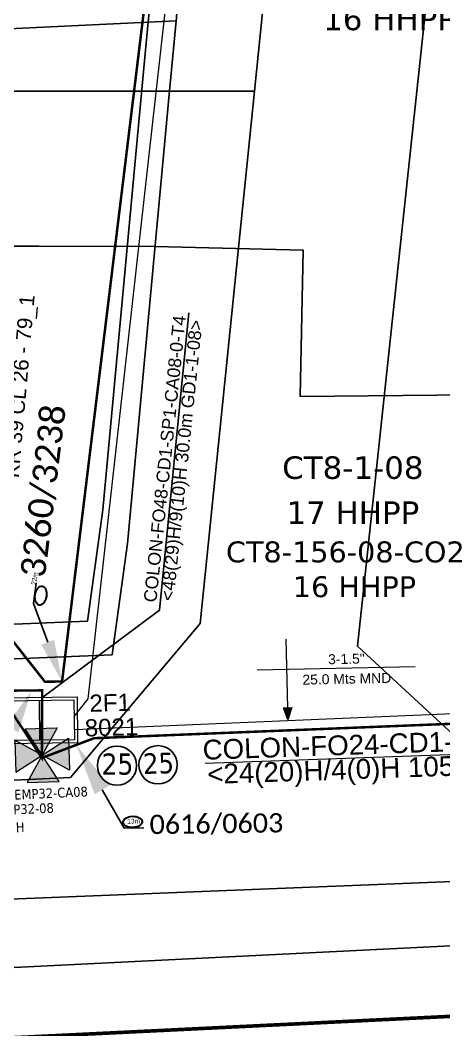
# Model space of a CAD drawing. Header units: millimetres. Extents: x -76.52126 to -76.51707, y 3.41842 to 3.42185.
# Drawn here: x -76.5197236 to -76.5195716, y 3.4193786 to 3.4197413 of the extents above; entities that cross this region are included whole.
import ezdxf
from ezdxf import colors
from ezdxf.entities.mleader import LeaderData, LeaderLine
from ezdxf.enums import TextEntityAlignment as Align
from ezdxf.math import Vec2, Vec3

# ---------------------------------------------------------------- set-up
doc = ezdxf.new("R2010")
doc.units = ezdxf.units.MM
for name, color, linetype in [('ABSCISA 24H', 3, 'Continuous'), ('ABSCISA 48H', 1, 'Continuous'), ('CAM 2F1 ATP', 30, 'Continuous'), ('CARTOGRAFIA', 252, 'Continuous'), ('COBERTURA CTO', 30, 'Continuous'), ('COBERTURA CTO - COUBICADO', 30, 'Continuous'), ('COBERTURA EMPALME', 2, 'Continuous'), ('EMP FTTH 48 H', 3, 'Continuous'), ('MARQUILLA F.O 48', 1, 'Continuous'), ('PLACAS ZONA ABIERTA', 8, 'Continuous'), ('PUNTO CARTERA', 7, 'Continuous'), ('PUNTO CARTERA - COUBICADO', 60, 'Continuous'), ('RESERVA F.O 24', 3, 'Continuous'), ('RESERVA F.O 48', 1, 'Continuous')]:
    doc.layers.add(name, color=color, linetype=linetype)
for name, color, linetype, lineweight in [('CANALIZACION ATP', 30, 'Continuous', 0), ('CB 24 H CAN', 3, 'Continuous', 60), ('CB 48 H CAN', 1, 'Continuous', 60), ('Distancia ATP-CAN', 30, 'Continuous', 20), ('MARQUILLA F.O 24', 3, 'Continuous', 0)]:
    doc.layers.add(name, color=color, linetype=linetype, lineweight=lineweight)
doc.styles.add('Arial', font='arial.ttf')
doc.styles.add('BOOK', font='BKANT.TTF')
doc.styles.add('Legend', font='calibri.ttf')
doc.styles.get("Standard").update_dxf_attribs({"font": 'arial.ttf'})
doc.styles.add('style2', font='verdana.ttf', dxfattribs={"height": 0.1})
doc.styles.add('TAHOMA', font='tahoma.ttf')
doc.styles.add('TEXT VARIOS', font='tahoma.ttf', dxfattribs={"height": 0.3})
doc.styles.add('TXT CAM GRANDE', font='arial.ttf', dxfattribs={"height": 0.4})
doc.linetypes.add('CERCA_LINE', pattern='A,12.7,-5.08,["X",Standard,S=2.54,R=0,X=-2.54,Y=-1.27],-2.08', length=19.86)

# ---------------------------------------------------------------- blocks, each defined once
blk = doc.blocks.new('EMP 48 H')
at = {"layer": 'EMP FTTH 48 H', "lineweight": 0}
h = blk.add_hatch(color=3, dxfattribs=at)
h.dxf.hatch_style = 1
h.paths.add_polyline_path([(-0.5692037157714367, -0.9562829562928528), (0.5689566454384475, -0.9564299755729735), (4.594425534465429e-10, 1.665099169656514e-10)])
h.paths.add_polyline_path([(4.594426089576942e-10, 1.665101390102564e-10), (0.5692037163535133, 0.9562829560600219), (-0.5689566443907096, 0.9564299756893886)])
h = blk.add_hatch(color=3, dxfattribs=at)
h.dxf.hatch_style = 1
h.paths.add_polyline_path([(-0.9562829560600221, 0.5692037158878521), (-0.9564299752237275, -0.5689566450892016), (2.816720190423894e-10, -1.094506846266441e-10)])
h.paths.add_polyline_path([(2.816721300646918e-10, -1.094507401377953e-10), (0.9562829560600219, -0.5692037157714367), (0.9564299761550501, 0.5689566450892016)])
at = {"layer": 'EMP FTTH 48 H', "color": 3, "lineweight": 0}
for points in [[(-0.5692037157714367, -0.9562829562928528), (0.5689566454384476, -0.9564299755729735), (-0.5689566443907097, 0.9564299756893888), (0.5692037163535133, 0.9562829560600221)], [(-0.9562829560600221, 0.569203715887852), (-0.9564299752237275, -0.5689566450892016), (0.9564299761550501, 0.5689566450892016), (0.9562829560600221, -0.5692037157714367)]]:
    blk.add_lwpolyline(points, close=True, dxfattribs=at)
at = {"layer": 'EMP FTTH 48 H', "color": 3, "lineweight": 0, "style": 'TEXT VARIOS'}
for tag, p, height, rotation in [('CONSECUTIVO', (-1.161366554442793, 1.995806502760388), 0.3482938376358118, 0.4680016562839618), ('MARCACION', (-1.062195721897297, 1.370447365217842), 0.3482938376358117, 0.6094025961881947), ('CAPACIDAD', (1.031206446215293, -0.8809803030305261), 0.3482938376358117, 0.3071691745510109)]:
    blk.add_attdef(tag, p, '', height=height, rotation=rotation, dxfattribs=at)
blk = doc.blocks.new('MARQUILLA 24')
at = {"layer": 'MARQUILLA F.O 24', "style": 'Arial'}
for tag, oblique, p in [('IDENTIFICACIONCABLEFIBRA', 8.300879983380582e-09, (-0.1815160179795968, 0.4101931208408545)), ('CAPACIDADFIBRA', 1.383453351877506e-09, (-0.2074468646844706, -0.5398237440824574))]:
    blk.add_attdef(tag, text='', height=0.7, dxfattribs=dict(at, oblique=oblique)).set_placement(p, align=Align.MIDDLE)
blk = doc.blocks.new('PUNTO CARTERA')
blk.add_circle((-5.020778246489499e-07, 5.015703301580743e-07), 1.85590673389413e-05)
at = {"style": 'TAHOMA'}
blk.add_attdef('11', (-1.506643124571383e-05, -8.025511332387936e-06), '', height=2e-05, dxfattribs=at)
blk = doc.blocks.new('CAM 2F1 ATP')
blk.add_line((-0.0004297534469515085, 0.6309855398721993), (0.0004297534469515085, -0.6309855398721993))
at = {"lineweight": 0}
for points in [[(-1.192588195969436, 0.7301736043735652), (1.191592472531691, 0.731797428983461), (1.192588195969436, -0.730173604373565), (-1.191592472531691, -0.731797428983461)], [(-1.092520110891201, 0.6302417358383536), (1.091660603997298, 0.631729343906045), (1.092520110891201, -0.6302417358383536), (-1.091660603997298, -0.631729343906045)]]:
    blk.add_lwpolyline(points, close=True, dxfattribs=at)
at = {"lineweight": 0, "style": 'BOOK'}
for tag, p in [('2F1', (1.604285785113461, 0.08862887951545417)), ('CODIGO', (1.628815294941887, -0.5982124407310039))]:
    blk.add_attdef(tag, p, '', height=0.5725093120969081, rotation=0.03902316617520105, dxfattribs=at)
blk = doc.blocks.new('MARQUILLA 48')
at = {"layer": 'MARQUILLA F.O 48', "style": 'Arial'}
for tag, height, oblique, p in [('IDENTIFICACIONCABLEFIBRA', 0.6981626117769965, 1.383453351877506e-09, (0.3252243008605546, 0.455078197351213)), ('CAPACIDADFIBRA', 0.6981626116966987, 8.300879983380582e-09, (0.7589297094523317, -0.3801462341225488)), ('NOMENCLATURA_ATP', 0.6981626116966987, 8.300879983380582e-09, (0.7589297094523317, -1.265373848670606))]:
    blk.add_attdef(tag, text='', height=height, rotation=0.262482242486606, dxfattribs=dict(at, oblique=oblique)).set_placement(p, align=Align.MIDDLE)
blk = doc.blocks.new('*U38')
at = {"layer": 'Distancia ATP-CAN'}
h = blk.add_hatch(color=256, dxfattribs=at)
h.dxf.hatch_style = 1
h.paths.add_polyline_path([(0.006538221694514754, 0.5053123597745937), (0.02635002186374757, 0.5668137986605174), (-0.016396207781383, 0.5657188689900722)])
for points in [[(0.004976907041182282, 0.566266333825295), (-0.003840937524441111, 0.9105163975065164)], [(-0.1499508159328696, 0.7567246440492059), (0.6452837780359657, 0.7770942990838008)]]:
    blk.add_lwpolyline(points, dxfattribs=at)
blk.add_lwpolyline([(-0.01639620778138299, 0.5657188689900722), (0.02635002186374757, 0.5668137986605174), (0.006538221694514747, 0.5053123597745937)], close=True, dxfattribs=at)
at = {"layer": 'Distancia ATP-CAN', "linetype": 'CERCA_LINE', "ltscale": 0.5}
for tag, p in [('DUCTOS', (0.2993895068624802, 0.7882408987469119)), ('TOTAL', (0.3019501318787744, 0.6882736881249992))]:
    blk.add_attdef(tag, text='', height=0.04999999999999999, rotation=1.467290438801837, dxfattribs=at).set_placement(p, align=Align.CENTER)
at = {"layer": 'Distancia ATP-CAN', "linetype": 'CERCA_LINE', "ltscale": 0.5, "flags": 1}
for tag, rotation, p in [('A.C', 1.467290438801837, (0.3034865068885508, 0.6282933617518506)), ('A.D', 1.467290438801837, (0.3050228818983273, 0.5683130353787025)), ('A.T', 354.8594824787784, (0.2754977398819959, 0.4747317219280265))]:
    blk.add_attdef(tag, text='', height=0.02999999999999999, rotation=rotation, dxfattribs=at).set_placement(p, align=Align.CENTER)
blk = doc.blocks.new('RESERVA 48')
at = {"layer": 'RESERVA F.O 48', "color": 240, "linetype": 'ByBlock', "lineweight": 30, "true_color": 0xed1f24}
blk.add_ellipse((0, 0), major_axis=(1.155851281713483, 0.0003712607545550343), ratio=0.5873088644412812, dxfattribs=at)
at = {"layer": 'RESERVA F.O 48', "color": 1, "lineweight": 0, "style": 'BOOK'}
blk.add_attdef('RESERVA', (1.129388771834783, 0.7587690510554239), '', height=0.5725093120969081, rotation=0.03902316617520105, dxfattribs=at)
blk = doc.blocks.new('RESERVA 24')
at = {"layer": 'RESERVA F.O 24', "color": 3, "linetype": 'ByBlock', "lineweight": 30}
blk.add_ellipse((0, 0), major_axis=(1.155851281713483, 0.0003712607545550343), ratio=0.5873088644412812, dxfattribs=at)
at = {"layer": 'RESERVA F.O 24', "lineweight": 0, "style": 'BOOK'}
blk.add_attdef('RESERVA', (1.280572414631024, 0.8326158835552633), '', height=0.5725093120969081, rotation=0.03902316826273409, dxfattribs=at)

msp = doc.modelspace()

# ---------------------------------------------------------------- linework, layer by layer
at = {"layer": 'CANALIZACION ATP'}
for points in [[(-76.51970430221212, 3.419491156400329), (-76.51969922927009, 3.419497501840044), (-76.51966327114732, 3.41981903831175), (-76.51963462929453, 3.420055889124101)], [(-76.51970394953068, 3.419486460843086), (-76.5194778857236, 3.419496094472256)]]:
    msp.add_lwpolyline(points, dxfattribs=at)
at = {"layer": 'CARTOGRAFIA'}
for points in [[(-76.52022964319116, 3.420203373928073), (-76.52022829318088, 3.420215614009633), (-76.52022361313942, 3.420227224109679), (-76.52021407306387, 3.420235594167591), (-76.52020192297135, 3.420238744191577), (-76.52019364290248, 3.420237664206637), (-76.51960575810011, 3.420273034499244), (-76.5195944179963, 3.420261064384816), (-76.51958802795929, 3.420245944246401), (-76.51958721794148, 3.420230284144621), (-76.51963950837165, 3.41971583991892)], [(-76.51966438034823, 3.419965064199881), (-76.51966582935519, 3.419916877802701), (-76.51967621544999, 3.419915680791258), (-76.51967944646994, 3.419862976373646), (-76.51967059039261, 3.419860330340692), (-76.51967369513103, 3.419803656859097), (-76.51967640445027, 3.419754201476702), (-76.51967649445386, 3.419753229466972), (-76.51967883447459, 3.419728011259816), (-76.5196939405704, 3.419565397041391), (-76.51969948063005, 3.419525401626255), (-76.51976966312021, 3.419522528379697), (-76.51982711045811, 3.419520176470054), (-76.51988627684285, 3.419517754216452), (-76.51994105147413, 3.419515511766316), (-76.51999345894536, 3.419513366202831), (-76.52004831428157, 3.419511120463961), (-76.52010396186769, 3.419508842245217), (-76.52015614426445, 3.419506705907646), (-76.52021279983263, 3.419504386448774)], [(-76.51958127789334, 3.41971583991892), (-76.51956282775285, 3.419887741344267)], [(-76.51966484798544, 3.419791507549801), (-76.51966755729012, 3.419742052138302), (-76.51966764729372, 3.419741080128572)], [(-76.51973539083923, 3.419737786127937), (-76.51966764729372, 3.419741080128572)], [(-76.51966764729372, 3.419741080128572), (-76.51966998731444, 3.41971586195052)], [(-76.51963950837165, 3.41971583991892), (-76.52026627349045, 3.41971583991892)], [(-76.51963950837165, 3.41971583991892), (-76.51965903854074, 3.419524588375337), (-76.51970556891541, 3.419469237924771)], [(-76.51966998731444, 3.41971586195052), (-76.51968509341026, 3.419553247702991), (-76.51969063348446, 3.419513252287855)], [(-76.51941333652434, 3.419485798062508), (-76.5195618377424, 3.419478687996728), (-76.51960260806158, 3.419516398295512), (-76.51958127789334, 3.41971583991892)], [(-76.51969063348446, 3.419513252287855), (-76.51976081596007, 3.419510379012193)], [(-76.51970556891541, 3.419469237924771), (-76.51976865942783, 3.419466177889829)], [(-76.5208765684751, 3.419287256445953), (-76.52089627862227, 3.419289956466512), (-76.52091436877748, 3.419298416513469), (-76.52092570886674, 3.419307866614529), (-76.52092867889809, 3.419314886662162), (-76.52092597887753, 3.419322086716987), (-76.52092435885646, 3.419323436727266), (-76.52090203867778, 3.419336036823209), (-76.52087737847836, 3.419343236878033), (-76.52087260843331, 3.419343956906799), (-76.51913802428538, 3.419430177615707), (-76.51913550425746, 3.419430357593795)]]:
    msp.add_lwpolyline(points, dxfattribs=at)
at = {"layer": 'CB 24 H CAN', "ltscale": 2, "const_width": 8.916348428658831e-07}
msp.add_lwpolyline([(-76.51971583272608, 3.419476258356568), (-76.5196970957364, 3.41948335166693), (-76.51947371960213, 3.419492369544719), (-76.51949107196462, 3.419521590020632), (-76.51946006912407, 3.419499121217275), (-76.51944965262622, 3.419499675959082), (-76.51942950107473, 3.419519610732617)], dxfattribs=at)
at = {"layer": 'CB 48 H CAN', "ltscale": 2, "const_width": 8.916348428658831e-07}
msp.add_lwpolyline([(-76.51962204300227, 3.420314469312111), (-76.51963708978231, 3.420072701685986), (-76.51962480684286, 3.420065667404671), (-76.51964516764757, 3.420055041463478), (-76.5196704525855, 3.419816692862192), (-76.51970858505915, 3.419503736778754), (-76.51971472636558, 3.419503616792067), (-76.5197334260182, 3.419527374490511), (-76.51973140013766, 3.419505527334554), (-76.51976818501939, 3.419505508086158), (-76.51976946910588, 3.419526701029524), (-76.51977368564428, 3.419506591784251), (-76.5198502761487, 3.419504858498865), (-76.51985035173446, 3.419499360493598), (-76.5197156984117, 3.419500530454847), (-76.51971583272608, 3.419476258356568), (-76.51972696314733, 3.419493167331435), (-76.5199765363302, 3.419484781656171), (-76.51996195477044, 3.419514877742027), (-76.51998197958002, 3.419485269151698), (-76.51999307378807, 3.419484590429526), (-76.52001753436898, 3.419516939895007), (-76.51999972873861, 3.419481010584671), (-76.5206902610747, 3.419447458938449)], dxfattribs=at)
at = {"layer": 'COBERTURA CTO'}
for points in [[(-76.51967518575037, 3.419659933321212), (-76.51974407777124, 3.419660141518191), (-76.51980046123862, 3.419660311913843), (-76.51979172566752, 3.419735047348125), (-76.51996069393061, 3.419727518411831), (-76.51995680852923, 3.419778379993089), (-76.51966485124575, 3.419791504835642), (-76.51955285445291, 3.419825255119006), (-76.51954343136384, 3.419825345140792), (-76.5193142684704, 3.419835874941212), (-76.5193192844319, 3.419785024776841), (-76.51932240254536, 3.41975576632319), (-76.51932516355481, 3.419729858713593), (-76.51933678059248, 3.419617740279476), (-76.51956173430807, 3.419606643742894), (-76.51962311049937, 3.419606133153478), (-76.51962209252378, 3.419658702695754)], [(-76.51980046148054, 3.419660311914752), (-76.51967518575037, 3.419659933321212), (-76.51962209252378, 3.419658702695754), (-76.51962311049937, 3.419606133153478), (-76.5195617343881, 3.419606643740165), (-76.51933678059248, 3.419617740279476), (-76.51934477249523, 3.419540314251547), (-76.51934231920785, 3.419489204084469), (-76.5193374151433, 3.41944112240378), (-76.51981147991972, 3.419422229015593), (-76.51981826659829, 3.419508024228319)]]:
    msp.add_lwpolyline(points, close=True, dxfattribs=at)
at = {"layer": 'COBERTURA EMPALME', "const_width": 1.296613031525144e-06}
msp.add_lwpolyline([(-76.52101619773119, 3.419312724169989), (-76.51743469028948, 3.419487717878579)], dxfattribs=at)
at = {"layer": 'MARQUILLA F.O 24'}
msp.add_lwpolyline([(-76.519657292273, 3.41947440715121), (-76.51949899330187, 3.419480001348199), (-76.51949309003447, 3.419491736185544)], dxfattribs=at)
at = {"layer": 'MARQUILLA F.O 48'}
msp.add_lwpolyline([(-76.51971550379767, 3.419498130867366), (-76.51967359207129, 3.419529301194405), (-76.51966309569707, 3.419636158352516)], dxfattribs=at)

# ---------------------------------------------------------------- block references
at = {"layer": 'CAM 2F1 ATP'}
ref = msp.add_blockref('CAM 2F1 ATP', (-76.51971660813427, 3.419489782285712), dxfattribs=dict(at, xscale=1.13237627819373e-05, yscale=1.13237627819373e-05, zscale=1.13237627819373e-05, rotation=180.7236051145001))
ref.add_attrib('CODIGO', '8021', (-76.51970034999903, 3.419483953616157), dxfattribs={"layer": '0', "lineweight": 0, "height": 6.166172797440911e-06, "rotation": 1.581165773696696, "style": 'TXT CAM GRANDE'})
ref.add_attrib('2F1', '2F1', (-76.51969868823159, 3.419492801147296), dxfattribs={"layer": '0', "lineweight": 0, "height": 6.166172797440911e-06, "rotation": 1.581165773696696, "style": 'TXT CAM GRANDE'})
at = {"layer": 'Distancia ATP-CAN', "xscale": 7.139387753917255e-05, "yscale": 7.139387753917255e-05, "zscale": 7.139387753917255e-05, "rotation": 359.7432562132413}
msp.add_blockref('*U38', (-76.51962815821055, 3.419453868483278), dxfattribs=at).add_auto_attribs({'DUCTOS': '3-1.5"', 'TOTAL': '25.0 Mts MND'})
at = {"layer": 'EMP FTTH 48 H'}
ref = msp.add_blockref('EMP 48 H', (-76.51971573983185, 3.419477236968667), dxfattribs=dict(at, xscale=1.007547398729832e-05, yscale=1.007547398729832e-05, zscale=1.007547398729832e-05, rotation=2.036380067283951))
ref.add_attrib('CAPACIDAD', '48 H', (-76.51973170823808, 3.419449283877786), dxfattribs={"color": 3, "lineweight": 0, "height": 3.509225501035926e-06, "rotation": 2.34847614948215, "style": 'TEXT VARIOS'})
ref.add_attrib('MARCACION', 'TRONC-EMP32-CA08', (-76.51974179767697, 3.419460506754338), dxfattribs={"color": 3, "lineweight": 0, "height": 3.509225501035926e-06, "rotation": 2.650709570604251, "style": 'TEXT VARIOS'})
ref.add_attrib('CONSECUTIVO', 'EMP32-08', (-76.51973216684242, 3.419455696949266), dxfattribs={"color": 3, "lineweight": 0, "height": 3.509225501035927e-06, "rotation": 2.509308632174909, "style": 'TEXT VARIOS'})
at = {"layer": 'MARQUILLA F.O 24'}
ref = msp.add_blockref('MARQUILLA 24', (-76.51957588793628, 3.419477768657302), dxfattribs=dict(at, xscale=1.016e-05, yscale=1.016e-05, zscale=1.016e-05, rotation=1.939427914936652))
ref.add_attrib('IDENTIFICACIONCABLEFIBRA', 'COLON-FO24-CD1-SP1-CA08-2-T1', dxfattribs={"height": 7.11199999999998e-06, "rotation": 1.939428011962037}).set_placement((-76.51957787212518, 3.419481871418836), align=Align.MIDDLE)
ref.add_attrib('CAPACIDADFIBRA', '<24(20)H/4(0)H 105.0m GD1-1-08>', dxfattribs={"height": 7.11199999999998e-06, "rotation": 1.939428011962037}).set_placement((-76.51957780877399, 3.419472215860472), align=Align.MIDDLE)
at = {"layer": 'MARQUILLA F.O 48'}
ref = msp.add_blockref('MARQUILLA 48', (-76.51966898117821, 3.419581268630425), dxfattribs=dict(at, xscale=6.565163321307181e-06, yscale=6.565163321307181e-06, zscale=6.565163321307181e-06, rotation=83.82659144493164))
ref.add_attrib('CAPACIDADFIBRA', '<48(29)H/9(10)H 30.0m GD1-1-08>', dxfattribs={"height": 4.583551570619201e-06, "rotation": 84.08907368741819, "style": 'Arial'}).set_placement((-76.519665101496, 3.419583102642173), align=Align.MIDDLE)
ref.add_attrib('IDENTIFICACIONCABLEFIBRA', 'COLON-FO48-CD1-SP1-CA08-0-T4', dxfattribs={"height": 4.583551571146368e-06, "rotation": 84.08907368741819, "style": 'Arial'}).set_placement((-76.51967172190568, 3.419583712686217), align=Align.MIDDLE)
at = {"layer": 'PUNTO CARTERA', "lineweight": 20}
ref = msp.add_blockref('PUNTO CARTERA', (-76.51968869366259, 3.419473309946699), dxfattribs=dict(at, xscale=0.3794113758997775, yscale=0.3794113758997775, zscale=0.3794113758997775))
ref.add_attrib('11', '25', (-76.51969441003797, 3.419470264976346), dxfattribs={"lineweight": 40, "height": 7.588227517995547e-06, "style": 'TAHOMA'})
at = {"layer": 'PUNTO CARTERA - COUBICADO', "lineweight": 20}
ref = msp.add_blockref('PUNTO CARTERA', (-76.51967397061527, 3.41947361436956), dxfattribs=dict(at, xscale=0.370696861473765, yscale=0.370696861473765, zscale=0.370696861473765, rotation=1.86099876748054))
ref.add_attrib('11', '25', (-76.51967945613326, 3.419470459531832), dxfattribs={"layer": '0', "lineweight": 40, "height": 7.413937229475302e-06, "rotation": 1.860997892280634, "style": 'TAHOMA'})
at = {"layer": 'RESERVA F.O 24'}
ref = msp.add_blockref('RESERVA 24', (-76.51968325674218, 3.419453276759774), dxfattribs=dict(at, xscale=2.961594036029854e-06, yscale=2.961594036029854e-06, zscale=2.961594036029854e-06, rotation=1.744791800902527))
ref.add_attrib('RESERVA', '13m', (-76.51968517086486, 3.419452639726294), dxfattribs={"lineweight": 0, "height": 1.695540164277758e-06, "rotation": 1.961206361975429, "style": 'BOOK'})
at = {"layer": 'RESERVA F.O 48', "xscale": 2.991453189871018e-06, "yscale": 2.991453189871018e-06, "zscale": 2.991453189871018e-06, "rotation": 81.42967397219954}
msp.add_blockref('RESERVA 48', (-76.51971623680075, 3.419534602520114), dxfattribs=at).add_auto_attribs({'RESERVA': '22m'})

# ---------------------------------------------------------------- texts
at = {"layer": 'COBERTURA CTO', "char_height": 8.08010354733235e-06, "attachment_point": 1, "line_spacing_factor": 0.6, "style": 'style2'}
for s, width, heights, insert in [('\\pxqc;CT5-1-08\\P\\P16 HHPP', 5.833507519388053e-05, [3.792219542450023e-05], (-76.51962025898757, 3.419761944722102)), ('\\pxqc;CT8-1-08\\P\\P17 HHPP', 6.474476746738488e-05, [3.059981219221966e-05], (-76.51963661183349, 3.419584589153136))]:
    msp.add_mtext_dynamic_manual_height_columns(s, width=width, gutter_width=0.0006784489986632618, heights=heights, dxfattribs=dict(at, insert=insert))
at = {"layer": 'COBERTURA CTO - COUBICADO', "insert": (-76.5196499814418, 3.419554027399424), "char_height": 7.499999999999995e-06, "width": 8.606980146010591e-05, "attachment_point": 1, "style": 'style2'}
msp.add_mtext('\\pxqc;CT8-156-08-CO2\\P  16 HHPP', dxfattribs=at)
at = {"layer": 'PLACAS ZONA ABIERTA'}
msp.add_text('KR 39 CL 26 - 79_1', height=5.346566441861787e-06, rotation=84.99999751972621, dxfattribs=at).set_placement((-76.51972415291951, 3.419576686351227))

# ---------------------------------------------------------------- leaders
at = {"layer": 'ABSCISA 24H'}
ml = msp.add_multileader_mtext('Standard', dxfattribs=at)
ml.set_content('0616/0603', color=256, style='Legend')
ml.set_leader_properties()
ml.build(insert=Vec2(0, 0))
ml.multileader.update_dxf_attribs({"text_left_attachment_type": 2, "text_right_attachment_type": 2, "dogleg_length": 0.36, "arrow_head_size": 1.861438344758046e-05})
ctx = ml.context
ctx.base_point, ctx.char_height, ctx.arrow_head_size, ctx.landing_gap_size, ctx.plane_origin, ctx.plane_x_axis, ctx.plane_y_axis = Vec3(-76.51967922206774, 3.419451124599201), 6.929784004346754e-06, 1.861438344758046e-05, 2.326797930947557e-06, Vec3(-76.51948746524734, 3.419202180712574), Vec3(0.9999151481728301, 0.01302675917130097), Vec3(-0.01302675917130097, 0.9999151481728301)
ctx.left_attachment, ctx.right_attachment, ctx.text_align_type = 2, 2, 1
notes = []
notes.append((ctx, [(0, (1, 1, 0), (-76.51968635973655, 3.419451031610618), (0.9999151481728302, 0.01302675917130097), 7.138274509958327e-06, [(0, [(-76.51970347185686, 3.419480937842617)], 0, [])])]))
ctx.mtext.insert, ctx.mtext.text_direction, ctx.mtext.rotation, ctx.mtext.alignment, ctx.mtext.flow_direction = Vec3(-76.51965323975654, 3.419456130432262), Vec3(0.9999151481728301, 0.01302675917130097), 0.01302712763191275, 2, 5
at = {"layer": 'ABSCISA 48H', "ltscale": 2}
ml = msp.add_multileader_mtext('Standard', dxfattribs=at)
ml.set_content('3260/3238', color=256, style='Legend')
ml.set_leader_properties()
ml.build(insert=Vec2(0, 0))
ml.multileader.update_dxf_attribs({"text_left_attachment_type": 2, "text_right_attachment_type": 2, "dogleg_length": 0.36, "arrow_head_size": 1.5e-05})
ctx = ml.context
ctx.base_point, ctx.char_height, ctx.arrow_head_size, ctx.landing_gap_size, ctx.plane_origin, ctx.plane_x_axis, ctx.plane_y_axis = Vec3(-76.51971793022983, 3.419539071480916), 9e-06, 1.5e-05, 2.326797930947557e-06, Vec3(-76.51953433882404, 3.420136580499384), Vec3(0.1220340267928069, 0.992525917195482), Vec3(-0.992525917195482, 0.1220340267928069)
ctx.left_attachment, ctx.right_attachment, ctx.text_align_type = 2, 2, 1
notes.append((ctx, [(0, (1, 1, 0), (-76.51971883741575, 3.419531693165515), (0.1220340267928068, 0.9925259171954819), 7.433876812207605e-06, [(0, [(-76.51970858505915, 3.419503736778754)], 0, [])])]))
ctx.mtext.insert, ctx.mtext.text_direction, ctx.mtext.rotation, ctx.mtext.alignment, ctx.mtext.flow_direction = Vec3(-76.51971989916743, 3.419572725473572), Vec3(0.1220340267928069, 0.992525917195482), 1.448457357333243, 2, 5
ml = msp.add_multileader_mtext('Standard', dxfattribs=at)
ml.set_content('3294/3282', color=256, style='Legend')
ml.set_leader_properties()
ml.build(insert=Vec2(0, 0))
ml.multileader.update_dxf_attribs({"text_left_attachment_type": 2, "text_right_attachment_type": 2, "dogleg_length": 0.36, "arrow_head_size": 1.5e-05})
ctx = ml.context
ctx.base_point, ctx.char_height, ctx.arrow_head_size, ctx.landing_gap_size, ctx.plane_origin, ctx.plane_x_axis, ctx.plane_y_axis = Vec3(-76.51982306014109, 3.419431096636286), 9e-06, 1.5e-05, 2.326797930947557e-06, Vec3(-76.51924079372571, 3.419415780823896), Vec3(0.9984785822567936, 0.05514091742493621), Vec3(-0.05514091742493621, 0.9984785822567936)
ctx.left_attachment, ctx.right_attachment, ctx.text_align_type = 2, 2, 1
notes.append((ctx, [(1, (1, 1, 0), (-76.51975209858091, 3.419435015484021), (-0.9984785822567935, -0.05514091742493619), 4.953014079732096e-06, [(0, [(-76.51971970624672, 3.419500069735022)], 0, [])])]))
ctx.mtext.insert, ctx.mtext.text_direction, ctx.mtext.rotation, ctx.mtext.alignment, ctx.mtext.flow_direction = Vec3(-76.51979038631784, 3.419438971435582), Vec3(0.9984785822567936, 0.05514091742493621), 0.0551688985774678, 2, 5
for ctx, leaders in notes:
    for number, flags, end, landing, length, lines in leaders:
        leader = LeaderData()
        leader.index, (leader.has_last_leader_line, leader.has_dogleg_vector, leader.attachment_direction) = number, flags
        leader.last_leader_point, leader.dogleg_vector, leader.dogleg_length = Vec3(end), Vec3(landing), length
        for number, points, colour, breaks in lines:
            line = LeaderLine()
            line.index, line.vertices, line.color, line.breaks = number, Vec3.list(points), colors.encode_raw_color(colour), breaks
            leader.lines.append(line)
        ctx.leaders.append(leader)

doc.saveas('drawing.dxf')
